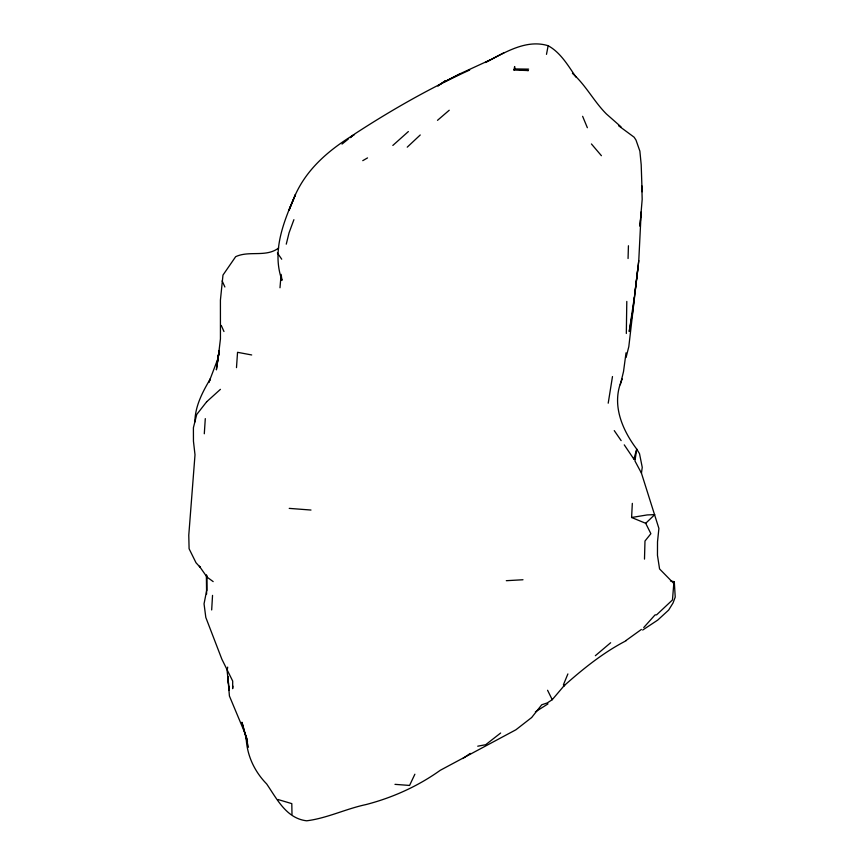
<?xml version="1.0" encoding="UTF-8"?>
<svg xmlns="http://www.w3.org/2000/svg" width="864" height="864" viewBox="0 0 864 864"><rect width="100%" height="100%" fill="white"/><g stroke="black" fill="none" stroke-linecap="round" stroke-linejoin="round"><path stroke-width="1.3" d="M232.902 686.102L232.643 688.662L232.697 681.07L221.843 659.146L205.816 617.458L204.044 603.839L206.647 590.555L206.582 575.23M206.593 594.108L206.518 575.629M626.8 301.428L626.324 333.482M644.49 559.105L644.987 541.026L650.884 533.693L645.7 523.303L631.595 517.493L632.329 503.377M628.063 258.53L628.43 245.754M638.766 260.647L637.243 274.018L638.766 260.647L641.174 212.285M211.68 609.952L212.533 595.382M204.293 433.771L205.297 418.63M236.488 367.621L237.546 352.307L251.694 354.964M622.253 379.015C610.988 403.369 621.734 429.214 636.736 449.107L634.943 460.944L641.444 473.159L658.897 528.433L657.515 541.814L657.461 555.293L659.567 568.933L673.812 583.459L672.462 599.951L656.662 614.801L655.031 614.92L643.734 627.534M278.672 247.99C266.015 257.688 249.242 250.279 235.656 256.694L222.977 275.087L220.417 300.132L220.439 338.861L218.333 356.713M279.99 287.766L281.124 274.363L281.977 280.303C271.469 250.96 283.802 221.443 295.456 194.551C307.476 168.037 329.886 149.332 354.24 134.471L350.158 137.7M640.472 219.748L639.932 226.163L642.179 199.368L641.812 185.857M640.678 217.188L641.11 212.058M194.897 421.956C195.005 406.318 202.543 391.975 210.341 378.864L209.066 382.093M638.064 266.479L632.588 312.39L629.23 331.495L634.381 297.032M673.812 583.535L674.298 581.72L670.453 580.932M637.081 275.357L628.808 346.669L626.065 357.491M634.835 293.198L637.081 275.292M608.213 403.186L612.479 376.542M641.444 473.159L642.244 467.338L639.5 453.643L636.736 449.107L633.852 459.086L635.105 458.806M218.29 356.324L219.218 350.525L216.4 369.673L219.218 350.525L216.972 363.83L218.16 358.042L209.034 381.985M227.675 667.116L227.113 670.604L228.485 683.618M546.48 54.356L548.154 45.727C525.884 38.848 504.511 52.92 485.298 62.521L504.014 52.715M513.961 70.027L514.642 66.528L514.804 68.936L513.961 70.027L528.433 70.567L514.804 68.936L528.628 69.12M626.033 352.814L623.527 371.509L620.33 384.75M286.265 244.156L289.062 232.794L293.9 219.683M288.965 210.33L295.456 194.551L288.965 210.33L290.434 206.755M563.393 684.828L567.886 673.931M414.882 774.22L409.568 785.441L394.978 784.35M206.658 401.771L196.722 414.493L193.406 427.723L193.45 441.212L195.005 454.81L188.773 535.248L189.097 548.748L196.02 562.766L200.038 567.151L199.368 566.19L207.025 577.098L213.17 581.602M531.695 717.487L541.75 704.776L547.225 702.95L552.236 699.7L564.71 685.001L563.533 686.221C582.844 669.017 603.212 652.536 626.314 640.634M645.7 523.303L654.739 514.631L647.168 514.933L631.595 517.493M407.236 147.161L420.239 134.978M206.766 401.684L220.417 389.34M392.828 145.444L408.37 131.555M437.497 120.334L449.237 110.236M595.361 655.7L610.654 642.74M342.025 144.094L348.268 139.093M350.341 137.43L355.45 133.466C391.986 109.696 430.056 88.074 469.67 70.027M500.645 733.018L485.687 744.714L477.727 746.194M531.5 717.649L515.927 729.767L440.273 770.288C417.874 786.294 392.548 797.699 365.926 804.589C345.838 808.844 327.121 818.219 306.688 820.8C286.416 818.521 276.89 798.876 266.663 783.94C254.016 771.012 246.402 754.25 246.11 736.031L247.471 742.014L241.952 722.228L248.476 747.274M641.39 629.446L626.162 640.397M462.823 758.538L470.254 753.408M642.686 630.04L657.709 620.104L668.65 610.081L673.024 603.007L675.227 597.11L674.298 581.72M535.367 711.893L548.003 703.89M362.761 160.661L367.535 157.907M459.281 74.12L444.344 81.886L460.62 73.721M459.497 74.023L489.694 60.145M506.304 580.694L522.99 579.755M310.986 510.041L289.224 508.378M278.046 799.535L291.805 803.628L291.989 814.374M548.154 45.727C560.606 52.531 568.188 65.718 575.975 77.08M618.538 125.701L634.133 137.203L636.001 140.087L639.878 151.135L641.196 164.722L642.103 191.754M621 126.814L606.431 113.994C593.86 101.423 585.814 85.115 572.422 73.343M591.43 143.964L601.409 155.704M277.409 252.99L281.718 259.2M614.25 430.618L621.14 440.608M624.251 444.863L633.852 459.086M547.571 690.26L552.236 699.7M222.156 280.897L224.878 286.988M221.26 325.436L223.97 331.528M582.628 116.316L587.358 127.71M245.624 734.8L229.424 696.028L227.794 676.534L229.176 690.131L228.755 686.221M246.11 736.031L247.46 742.262M206.572 575.057L206.647 590.555M445.716 80.579L437.983 85.86L445.716 80.579"/></g></svg>
